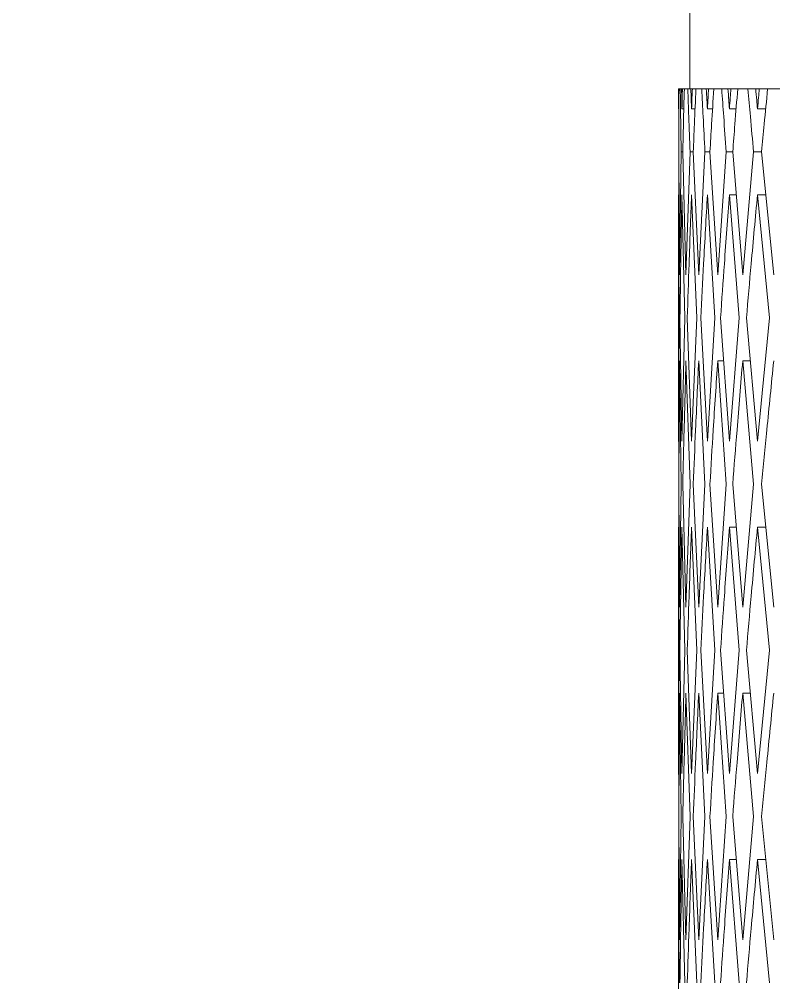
# Model space of a CAD drawing. Header units: centimetres. Extents: x -13594 to 4017, y -3206 to 1780.
# Drawn here: x 2290.2 to 2301.78, y -2181.04 to -2166.26 of the extents above; entities that cross this region are included whole.
import ezdxf

# ---------------------------------------------------------------- set-up
doc = ezdxf.new("R2010")
doc.units = ezdxf.units.CM

msp = doc.modelspace()

# ---------------------------------------------------------------- linework, layer by layer
at = {"color": 7, "linetype": 'Continuous', "lineweight": 0}
for p, q in [((2300.489, -2146.818), (2300.489, -2167.324)), ((2300.318, -2167.324), (2300.318, -2167.486)), ((2300.319, -2167.324), (2300.318, -2167.324)), ((2300.319, -2167.324), (2300.324, -2167.324)), ((2300.343, -2167.324), (2300.324, -2167.324)), ((2300.343, -2167.324), (2300.364, -2167.324)), ((2300.376, -2167.324), (2300.364, -2167.324)), ((2300.376, -2167.324), (2300.406, -2167.324)), ((2300.46, -2167.324), (2300.406, -2167.324)), ((2300.46, -2167.324), (2300.506, -2167.324)), ((2300.529, -2167.324), (2300.506, -2167.324)), ((2300.529, -2167.324), (2300.584, -2167.324)), ((2300.673, -2167.324), (2300.584, -2167.324)), ((2300.673, -2167.324), (2300.743, -2167.324)), ((2300.778, -2167.324), (2300.743, -2167.324)), ((2300.778, -2167.324), (2300.858, -2167.324)), ((2300.98, -2167.324), (2300.858, -2167.324)), ((2300.98, -2167.324), (2301.075, -2167.324)), ((2301.121, -2167.324), (2301.075, -2167.324)), ((2301.121, -2167.324), (2301.225, -2167.324)), ((2301.382, -2167.324), (2301.225, -2167.324)), ((2301.382, -2167.324), (2301.501, -2167.324)), ((2301.557, -2167.324), (2301.501, -2167.324)), ((2301.557, -2167.324), (2301.685, -2167.324)), ((2301.874, -2167.324), (2301.685, -2167.324)), ((2300.399, -2167.629), (2300.369, -2167.629)), ((2300.571, -2167.629), (2300.517, -2167.629)), ((2300.839, -2167.629), (2300.76, -2167.629)), ((2301.201, -2167.629), (2301.098, -2167.629)), ((2301.655, -2167.629), (2301.529, -2167.629)), ((2300.323, -2169.021), (2300.319, -2168.289)), ((2300.32, -2168.289), (2300.332, -2170.18)), ((2300.332, -2170.18), (2300.357, -2168.289)), ((2300.357, -2168.289), (2300.383, -2168.289)), ((2300.383, -2168.289), (2300.431, -2170.18)), ((2300.431, -2170.18), (2300.493, -2168.289)), ((2300.493, -2168.289), (2300.543, -2168.289)), ((2300.543, -2168.289), (2300.627, -2170.18)), ((2300.627, -2170.18), (2300.723, -2168.289)), ((2300.723, -2168.289), (2300.799, -2168.289)), ((2300.799, -2168.289), (2300.918, -2170.18)), ((2300.918, -2170.18), (2301.049, -2168.289)), ((2301.049, -2168.289), (2301.149, -2168.289)), ((2301.149, -2168.289), (2301.302, -2170.18)), ((2301.302, -2170.18), (2301.468, -2168.289)), ((2301.468, -2168.289), (2301.591, -2168.289)), ((2301.591, -2168.289), (2301.778, -2170.18)), ((2300.326, -2170.84), (2300.318, -2168.949)), ((2300.318, -2168.949), (2300.319, -2169.093)), ((2300.413, -2170.84), (2300.369, -2168.949)), ((2300.596, -2170.84), (2300.517, -2168.949)), ((2300.875, -2170.84), (2300.76, -2168.949)), ((2301.247, -2170.84), (2301.098, -2168.949)), ((2301.202, -2168.949), (2301.098, -2168.949)), ((2301.712, -2170.84), (2301.529, -2168.949)), ((2301.657, -2168.949), (2301.529, -2168.949)), ((2300.318, -2169.093), (2300.318, -2172.738)), ((2300.318, -2172.731), (2300.326, -2170.84)), ((2300.339, -2170.84), (2300.369, -2172.731)), ((2300.369, -2172.731), (2300.413, -2170.84)), ((2300.451, -2170.84), (2300.517, -2172.731)), ((2300.517, -2172.731), (2300.596, -2170.84)), ((2300.659, -2170.84), (2300.76, -2172.731)), ((2300.76, -2172.731), (2300.875, -2170.84)), ((2300.962, -2170.84), (2301.098, -2172.731)), ((2301.098, -2172.731), (2301.247, -2170.84)), ((2301.359, -2170.84), (2301.529, -2172.731)), ((2301.529, -2172.731), (2301.712, -2170.84)), ((2300.332, -2171.5), (2300.32, -2173.391)), ((2300.357, -2173.391), (2300.332, -2171.5)), ((2300.493, -2173.391), (2300.431, -2171.5)), ((2300.723, -2173.391), (2300.627, -2171.5)), ((2301.049, -2173.391), (2300.918, -2171.5)), ((2301.01, -2171.5), (2300.918, -2171.5)), ((2301.468, -2173.391), (2301.302, -2171.5)), ((2301.418, -2171.5), (2301.302, -2171.5)), ((2300.319, -2173.391), (2300.322, -2172.731)), ((2300.323, -2174.123), (2300.319, -2173.391)), ((2300.32, -2173.391), (2300.332, -2175.282)), ((2300.332, -2175.282), (2300.357, -2173.391)), ((2300.383, -2173.391), (2300.431, -2175.282)), ((2300.431, -2175.282), (2300.493, -2173.391)), ((2300.543, -2173.391), (2300.627, -2175.282)), ((2300.627, -2175.282), (2300.723, -2173.391)), ((2300.799, -2173.391), (2300.918, -2175.282)), ((2300.918, -2175.282), (2301.049, -2173.391)), ((2301.149, -2173.391), (2301.302, -2175.282)), ((2301.302, -2175.282), (2301.468, -2173.391)), ((2301.591, -2173.391), (2301.778, -2175.282)), ((2300.318, -2174.051), (2300.319, -2174.195)), ((2300.326, -2175.942), (2300.318, -2174.051)), ((2300.369, -2174.051), (2300.339, -2175.942)), ((2300.413, -2175.942), (2300.369, -2174.051)), ((2300.596, -2175.942), (2300.517, -2174.051)), ((2300.875, -2175.942), (2300.76, -2174.051)), ((2301.247, -2175.942), (2301.098, -2174.051)), ((2301.202, -2174.051), (2301.098, -2174.051)), ((2301.712, -2175.942), (2301.529, -2174.051)), ((2301.657, -2174.051), (2301.529, -2174.051)), ((2300.318, -2174.195), (2300.318, -2177.848)), ((2300.318, -2177.833), (2300.326, -2175.942)), ((2300.339, -2175.942), (2300.369, -2177.833)), ((2300.369, -2177.833), (2300.413, -2175.942)), ((2300.451, -2175.942), (2300.517, -2177.833)), ((2300.517, -2177.833), (2300.596, -2175.942)), ((2300.659, -2175.942), (2300.76, -2177.833)), ((2300.76, -2177.833), (2300.875, -2175.942)), ((2300.962, -2175.942), (2301.098, -2177.833)), ((2301.098, -2177.833), (2301.247, -2175.942)), ((2301.359, -2175.942), (2301.529, -2177.833)), ((2301.529, -2177.833), (2301.712, -2175.942)), ((2300.332, -2176.602), (2300.32, -2178.493)), ((2300.357, -2178.493), (2300.332, -2176.602)), ((2300.493, -2178.493), (2300.431, -2176.602)), ((2300.723, -2178.493), (2300.627, -2176.602)), ((2301.049, -2178.493), (2300.918, -2176.602)), ((2301.01, -2176.602), (2300.918, -2176.602)), ((2301.468, -2178.493), (2301.302, -2176.602)), ((2301.418, -2176.602), (2301.302, -2176.602)), ((2300.319, -2178.493), (2300.322, -2177.833)), ((2300.323, -2179.225), (2300.319, -2178.493)), ((2300.32, -2178.493), (2300.332, -2180.384)), ((2300.332, -2180.384), (2300.357, -2178.493)), ((2300.383, -2178.493), (2300.431, -2180.384)), ((2300.431, -2180.384), (2300.493, -2178.493)), ((2300.543, -2178.493), (2300.627, -2180.384)), ((2300.627, -2180.384), (2300.723, -2178.493)), ((2300.799, -2178.493), (2300.918, -2180.384)), ((2300.918, -2180.384), (2301.049, -2178.493)), ((2301.149, -2178.493), (2301.302, -2180.384)), ((2301.302, -2180.384), (2301.468, -2178.493)), ((2301.591, -2178.493), (2301.778, -2180.384)), ((2300.318, -2179.153), (2300.319, -2179.297)), ((2300.326, -2181.044), (2300.318, -2179.153)), ((2300.413, -2181.044), (2300.369, -2179.153)), ((2300.596, -2181.044), (2300.517, -2179.153)), ((2300.875, -2181.044), (2300.76, -2179.153)), ((2301.247, -2181.044), (2301.098, -2179.153)), ((2301.202, -2179.153), (2301.098, -2179.153)), ((2301.712, -2181.044), (2301.529, -2179.153)), ((2301.657, -2179.153), (2301.529, -2179.153)), ((2300.318, -2179.297), (2300.318, -2182.952))]:
    msp.add_line(p, q, dxfattribs=at)
for radius in [406.205, 406.022, 404.866, 400.131]:
    msp.add_circle((1945.049, -1822.821), radius, dxfattribs=at)
for points, knots in [([(2300.318, -2167.629), (2300.318, -2167.572), (2300.318, -2167.471), (2300.319, -2167.369), (2300.319, -2167.324)], [0, 0, 0, 0, 0.56, 1, 1, 1, 1]), ([(2300.318, -2167.324), (2300.318, -2167.381), (2300.318, -2167.483), (2300.318, -2167.584), (2300.318, -2167.629)], [0, 0, 0, 0, 0.56, 1, 1, 1, 1]), ([(2300.324, -2167.324), (2300.323, -2167.504), (2300.321, -2167.826), (2300.32, -2168.148), (2300.32, -2168.289)], [0, 0, 0, 0, 0.56, 1, 1, 1, 1]), ([(2300.357, -2168.289), (2300.354, -2168.109), (2300.349, -2167.788), (2300.345, -2167.466), (2300.343, -2167.324)], [0, 0, 0, 0, 0.56, 1, 1, 1, 1]), ([(2300.364, -2167.324), (2300.365, -2167.381), (2300.367, -2167.483), (2300.369, -2167.584), (2300.369, -2167.629)], [0, 0, 0, 0, 0.56, 1, 1, 1, 1]), ([(2300.369, -2167.629), (2300.371, -2167.572), (2300.373, -2167.471), (2300.375, -2167.369), (2300.376, -2167.324)], [0, 0, 0, 0, 0.56, 1, 1, 1, 1]), ([(2300.406, -2167.324), (2300.401, -2167.504), (2300.393, -2167.826), (2300.386, -2168.148), (2300.383, -2168.289)], [0, 0, 0, 0, 0.56, 1, 1, 1, 1]), ([(2300.493, -2168.289), (2300.486, -2168.109), (2300.475, -2167.788), (2300.464, -2167.466), (2300.46, -2167.324)], [0, 0, 0, 0, 0.56, 1, 1, 1, 1]), ([(2300.506, -2167.324), (2300.508, -2167.381), (2300.511, -2167.483), (2300.515, -2167.584), (2300.517, -2167.629)], [0, 0, 0, 0, 0.5600001, 1, 1, 1, 1]), ([(2300.517, -2167.629), (2300.519, -2167.572), (2300.523, -2167.471), (2300.527, -2167.369), (2300.529, -2167.324)], [0, 0, 0, 0, 0.56, 1, 1, 1, 1]), ([(2300.584, -2167.324), (2300.576, -2167.504), (2300.562, -2167.826), (2300.549, -2168.148), (2300.543, -2168.289)], [0, 0, 0, 0, 0.56, 1, 1, 1, 1]), ([(2300.723, -2168.289), (2300.714, -2168.109), (2300.696, -2167.788), (2300.68, -2167.466), (2300.673, -2167.324)], [0, 0, 0, 0, 0.56, 1, 1, 1, 1]), ([(2300.743, -2167.324), (2300.746, -2167.381), (2300.752, -2167.483), (2300.758, -2167.584), (2300.76, -2167.629)], [0, 0, 0, 0, 0.56, 1, 1, 1, 1]), ([(2300.76, -2167.629), (2300.764, -2167.572), (2300.769, -2167.471), (2300.775, -2167.369), (2300.778, -2167.324)], [0, 0, 0, 0, 0.56, 1, 1, 1, 1]), ([(2300.858, -2167.324), (2300.847, -2167.504), (2300.826, -2167.826), (2300.807, -2168.148), (2300.799, -2168.289)], [0, 0, 0, 0, 0.56, 1, 1, 1, 1]), ([(2301.049, -2168.289), (2301.036, -2168.109), (2301.013, -2167.788), (2300.99, -2167.466), (2300.98, -2167.324)], [0, 0, 0, 0, 0.56, 1, 1, 1, 1]), ([(2301.075, -2167.324), (2301.08, -2167.381), (2301.087, -2167.483), (2301.095, -2167.584), (2301.098, -2167.629)], [0, 0, 0, 0, 0.56, 1, 1, 1, 1]), ([(2301.098, -2167.629), (2301.102, -2167.572), (2301.11, -2167.471), (2301.118, -2167.369), (2301.121, -2167.324)], [0, 0, 0, 0, 0.56, 1, 1, 1, 1]), ([(2301.225, -2167.324), (2301.211, -2167.504), (2301.185, -2167.826), (2301.16, -2168.148), (2301.149, -2168.289)], [0, 0, 0, 0, 0.56, 1, 1, 1, 1]), ([(2301.468, -2168.289), (2301.452, -2168.109), (2301.423, -2167.788), (2301.394, -2167.466), (2301.382, -2167.324)], [0, 0, 0, 0, 0.56, 1, 1, 1, 1]), ([(2301.501, -2167.324), (2301.506, -2167.381), (2301.515, -2167.483), (2301.525, -2167.584), (2301.529, -2167.629)], [0, 0, 0, 0, 0.56, 1, 1, 1, 1]), ([(2301.529, -2167.629), (2301.534, -2167.572), (2301.544, -2167.471), (2301.553, -2167.369), (2301.557, -2167.324)], [0, 0, 0, 0, 0.56, 1, 1, 1, 1]), ([(2301.685, -2167.324), (2301.667, -2167.504), (2301.636, -2167.826), (2301.605, -2168.148), (2301.591, -2168.289)], [0, 0, 0, 0, 0.56, 1, 1, 1, 1]), ([(2300.319, -2168.289), (2300.319, -2168.109), (2300.32, -2167.889), (2300.321, -2167.669), (2300.321, -2167.629)], [0, 0, 0, 0, 0.818348, 1, 1, 1, 1]), ([(2300.369, -2168.949), (2300.363, -2169.302), (2300.351, -2169.933), (2300.343, -2170.563), (2300.339, -2170.84)], [0, 0, 0, 0, 0.56, 1, 1, 1, 1]), ([(2300.517, -2168.949), (2300.504, -2169.302), (2300.48, -2169.933), (2300.46, -2170.563), (2300.451, -2170.84)], [0, 0, 0, 0, 0.56, 1, 1, 1, 1]), ([(2300.76, -2168.949), (2300.741, -2169.302), (2300.705, -2169.933), (2300.673, -2170.563), (2300.659, -2170.84)], [0, 0, 0, 0, 0.56, 1, 1, 1, 1]), ([(2301.098, -2168.949), (2301.072, -2169.302), (2301.025, -2169.933), (2300.981, -2170.563), (2300.962, -2170.84)], [0, 0, 0, 0, 0.56, 1, 1, 1, 1]), ([(2301.529, -2168.949), (2301.496, -2169.302), (2301.438, -2169.933), (2301.383, -2170.563), (2301.359, -2170.84)], [0, 0, 0, 0, 0.56, 1, 1, 1, 1]), ([(2300.431, -2171.5), (2300.421, -2171.853), (2300.404, -2172.484), (2300.389, -2173.114), (2300.383, -2173.391)], [0, 0, 0, 0, 0.5599999, 1, 1, 1, 1]), ([(2300.627, -2171.5), (2300.61, -2171.853), (2300.581, -2172.484), (2300.555, -2173.114), (2300.543, -2173.391)], [0, 0, 0, 0, 0.5599999, 1, 1, 1, 1]), ([(2300.918, -2171.5), (2300.895, -2171.853), (2300.853, -2172.484), (2300.815, -2173.114), (2300.799, -2173.391)], [0, 0, 0, 0, 0.56, 1, 1, 1, 1]), ([(2301.302, -2171.5), (2301.273, -2171.853), (2301.22, -2172.484), (2301.17, -2173.114), (2301.149, -2173.391)], [0, 0, 0, 0, 0.56, 1, 1, 1, 1]), ([(2301.778, -2171.5), (2301.743, -2171.853), (2301.679, -2172.484), (2301.618, -2173.114), (2301.591, -2173.391)], [0, 0, 0, 0, 0.56, 1, 1, 1, 1]), ([(2300.517, -2174.051), (2300.504, -2174.404), (2300.48, -2175.035), (2300.46, -2175.665), (2300.451, -2175.942)], [0, 0, 0, 0, 0.5599999, 1, 1, 1, 1]), ([(2300.76, -2174.051), (2300.741, -2174.404), (2300.705, -2175.035), (2300.673, -2175.665), (2300.659, -2175.942)], [0, 0, 0, 0, 0.56, 1, 1, 1, 1]), ([(2301.098, -2174.051), (2301.072, -2174.404), (2301.025, -2175.035), (2300.981, -2175.665), (2300.962, -2175.942)], [0, 0, 0, 0, 0.56, 1, 1, 1, 1]), ([(2301.529, -2174.051), (2301.496, -2174.404), (2301.438, -2175.035), (2301.383, -2175.665), (2301.359, -2175.942)], [0, 0, 0, 0, 0.56, 1, 1, 1, 1]), ([(2300.431, -2176.602), (2300.421, -2176.955), (2300.404, -2177.586), (2300.389, -2178.216), (2300.383, -2178.493)], [0, 0, 0, 0, 0.56, 1, 1, 1, 1]), ([(2300.627, -2176.602), (2300.61, -2176.955), (2300.581, -2177.586), (2300.555, -2178.216), (2300.543, -2178.493)], [0, 0, 0, 0, 0.56, 1, 1, 1, 1]), ([(2300.918, -2176.602), (2300.895, -2176.955), (2300.853, -2177.586), (2300.815, -2178.216), (2300.799, -2178.493)], [0, 0, 0, 0, 0.56, 1, 1, 1, 1]), ([(2301.302, -2176.602), (2301.273, -2176.955), (2301.22, -2177.586), (2301.17, -2178.216), (2301.149, -2178.493)], [0, 0, 0, 0, 0.5599999, 1, 1, 1, 1]), ([(2301.778, -2176.602), (2301.743, -2176.955), (2301.679, -2177.586), (2301.618, -2178.216), (2301.591, -2178.493)], [0, 0, 0, 0, 0.56, 1, 1, 1, 1]), ([(2300.369, -2179.153), (2300.363, -2179.506), (2300.351, -2180.137), (2300.343, -2180.767), (2300.339, -2181.044)], [0, 0, 0, 0, 0.56, 1, 1, 1, 1]), ([(2300.517, -2179.153), (2300.504, -2179.506), (2300.48, -2180.137), (2300.46, -2180.767), (2300.451, -2181.044)], [0, 0, 0, 0, 0.5599999, 1, 1, 1, 1]), ([(2300.76, -2179.153), (2300.741, -2179.506), (2300.705, -2180.137), (2300.673, -2180.767), (2300.659, -2181.044)], [0, 0, 0, 0, 0.5599999, 1, 1, 1, 1]), ([(2301.098, -2179.153), (2301.072, -2179.506), (2301.025, -2180.137), (2300.981, -2180.767), (2300.962, -2181.044)], [0, 0, 0, 0, 0.56, 1, 1, 1, 1]), ([(2301.529, -2179.153), (2301.496, -2179.506), (2301.438, -2180.137), (2301.383, -2180.767), (2301.359, -2181.044)], [0, 0, 0, 0, 0.56, 1, 1, 1, 1])]:
    msp.add_open_spline(points, degree=3, knots=knots, dxfattribs=at)

doc.saveas('drawing.dxf')
